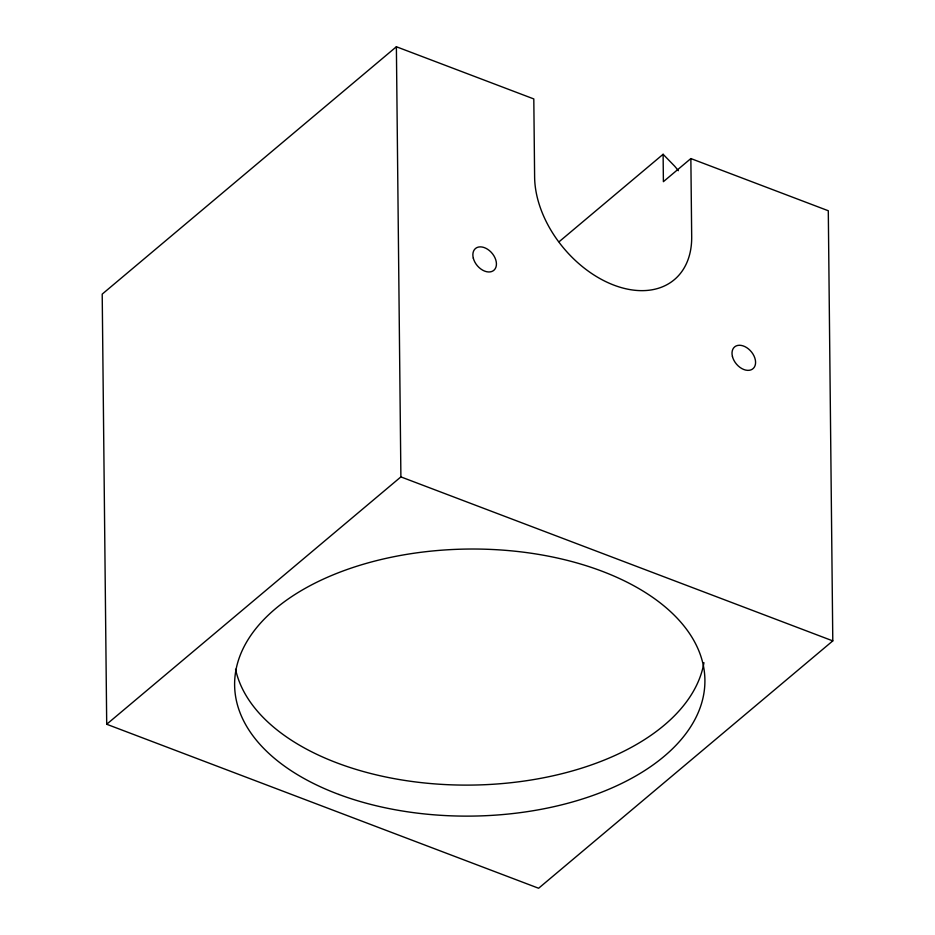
<?xml version="1.0" encoding="UTF-8"?>
<svg xmlns="http://www.w3.org/2000/svg" width="935" height="935" viewBox="0 0 935 935"><rect width="100%" height="100%" fill="white"/><g stroke="black" fill="none" stroke-linecap="round" stroke-linejoin="round"><path stroke-width="1.4" d="M690.86 158.564L691.69 236.777A95.019 64.375 49.9 0 1 613.979 285.163A95.019 64.375 49.9 0 1 534.621 177.136L533.803 98.935L396.382 46.75L102.207 294.116L106.707 724.251L538.618 888.25L832.793 640.884L828.293 210.749L690.86 158.564L663.394 181.659L663.114 154.287L559.142 241.709M106.707 724.251L400.893 476.897L396.382 46.75M400.893 476.897L832.793 640.884M663.114 154.287L674.649 166.161A232.792 132.186 -0.6 0 1 678.342 170.708M703.938 662.681A235.643 133.81 -0.6 0 1 472.304 785.073A235.643 133.81 -0.6 0 1 235.55 669.261M338.926 794.469A235.164 133.541 -0.6 0 0 704.394 689.761A235.164 133.541 -0.6 0 0 365.936 563.489A235.164 133.541 -0.6 0 0 338.926 794.469M732.444 356.539A14.247 9.654 49.9 0 0 752.207 369.278A14.247 9.654 49.9 0 0 746.726 347.645A14.247 9.654 49.9 0 0 732.444 356.539M473.297 258.142A14.247 9.654 49.9 0 0 493.061 270.881A14.247 9.654 49.9 0 0 487.579 249.248A14.247 9.654 49.9 0 0 473.297 258.142"/></g></svg>
